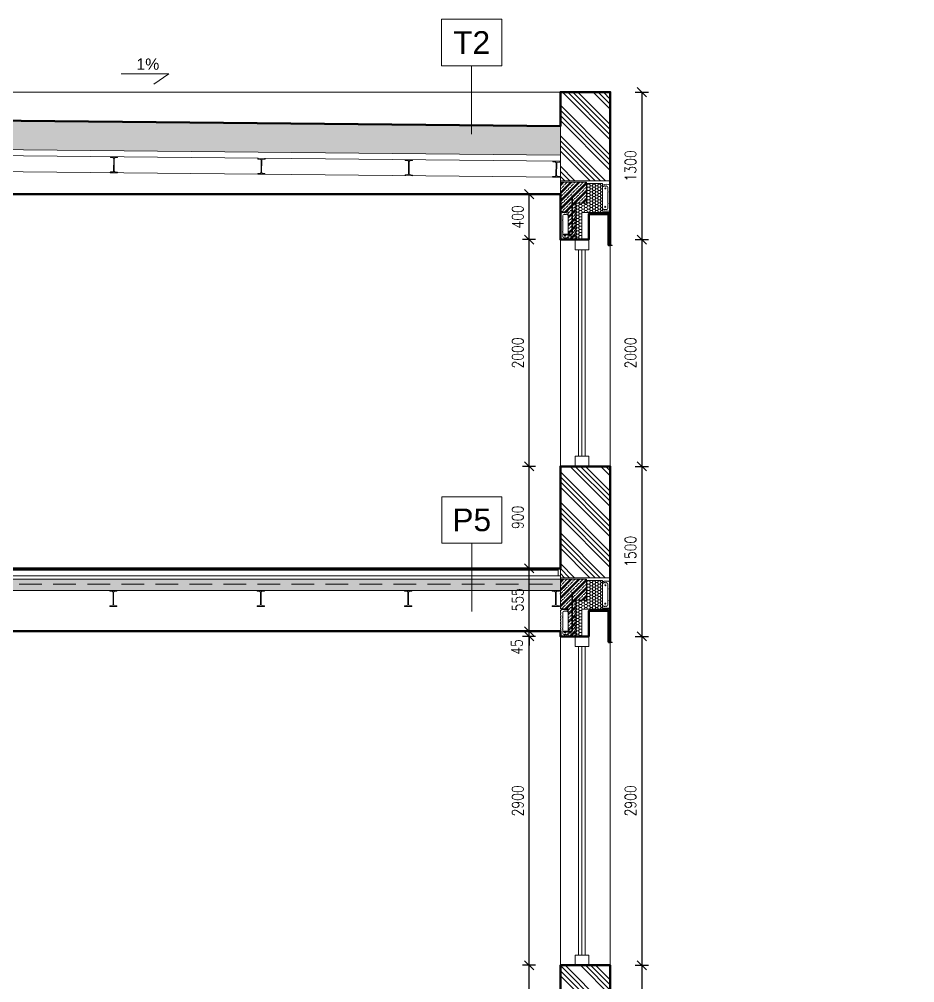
# Model space of a CAD drawing. Header units: millimetres. Extents: x 89194 to 559352, y -753138 to -204019.
# Drawn here: x 172302 to 180196, y -693297 to -684800 of the extents above; entities that cross this region are included whole.
import ezdxf

# ---------------------------------------------------------------- set-up
doc = ezdxf.new("R2010")
doc.units = ezdxf.units.MM
doc.header["$LTSCALE"] = 400
doc.header["$PDMODE"] = 3
doc.linetypes.add('DASHED', pattern=[0.75, 0.5, -0.25])
for name, color, linetype, lineweight in [('RG_koty', 7, 'Continuous', 9), ('RG_koty_výškové', 7, 'Continuous', 9), ('RG_okna', 3, 'Continuous', 9), ('RG_pohled', 200, 'Continuous', 9), ('RG_rozhraní mater', 51, 'Continuous', 9), ('RG_skladby konstrukcí', 5, 'Continuous', 9), ('RG_výrobky zámečník', 6, 'Continuous', 9), ('RG_zdivo nové', 1, 'Continuous', 50), ('RG_čárkovaně', 40, 'DASHED', 9), ('RG_šrafy', 253, 'Continuous', 9)]:
    doc.layers.add(name, color=color, linetype=linetype, lineweight=lineweight)
doc.styles.add('Arial 100', font='Arial.ttf', dxfattribs={"height": 100})
doc.styles.add('Arial 200', font='Arial.ttf', dxfattribs={"height": 200})
doc.styles.add('Koty', font='romans.shx', dxfattribs={"width": 0.8})
doc.dimstyles.new('RG_50_vnitřní', dxfattribs={"dimscale": 50, "dimtxt": 2, "dimasz": 1.6, "dimexe": 1.15, "dimexo": 0, "dimgap": 1, "dimtad": 1, "dimdec": 0, "dimrnd": 5, "dimzin": 0, "dimdsep": 46, "dimtxsty": 'Koty', "dimblk1": 'OBLIQUE', "dimblk2": 'OBLIQUE', "dimsah": 1, "dimcen": 0.09, "dimclrd": 256, "dimclre": 256, "dimclrt": 2, "dimazin": 0, "dimtfac": 1, "dimtdec": 0, "dimtmove": 2, "dimatfit": 3, "dimfxl": 1.15, "dimfxlon": 1, "dimtolj": 1, "dimtzin": 0, "dimarcsym": 0})

# ---------------------------------------------------------------- blocks, each defined once
blk = doc.blocks.new('Překlad Porotherm KP Vario - B - nové 2')
at = {"layer": 'RG_rozhraní mater'}
for p, q in [((71, 386), (65, 386)), ((65, 386), (65, 53)), ((71, 386), (71, 53)), ((-35, 229.9), (-35, 213.8)), ((-35, 213.8), (-31, 211.8)), ((-31, 201.2), (-35, 199.2)), ((-35, 199.2), (-35, 188.8)), ((-35, 188.8), (-31, 186.8)), ((-31, 176.2), (-35, 174.2)), ((-35, 174.2), (-35, 163.8)), ((-31, 211.8), (-31, 201.2)), ((-31, 186.8), (-31, 176.2)), ((-14.7, 173.5), (-14.7, 212)), ((-3, 222), (-4.7, 222)), ((3, 222), (13.5, 222)), ((19.5, 222), (23.5, 222)), ((23.5, 222), (27.5, 218)), ((27.5, 218), (32, 218)), ((32, 218), (35, 221)), ((35, 221), (35, 229.9)), ((35, 223), (35, 17)), ((-35, 163.8), (-31, 161.8)), ((-31, 151.2), (-35, 149.2)), ((-35, 149.2), (-35, 138.8)), ((-35, 138.8), (-31, 136.8)), ((-31, 126.2), (-35, 124.2)), ((-35, 124.2), (-35, 113.8)), ((-35, 113.8), (-31, 111.8)), ((-31, 101.2), (-35, 99.2)), ((-35, 99.2), (-35, 88.8)), ((-35, 88.8), (-31, 86.8)), ((-31, 161.8), (-31, 151.2)), ((-31, 136.8), (-31, 126.2)), ((-31, 111.8), (-31, 101.2)), ((-31, 86.8), (-31, 76.2)), ((-14.7, 119), (-14.7, 167.5)), ((-14.7, 70.5), (-14.7, 119)), ((-31, 76.2), (-35, 74.2)), ((-35, 74.2), (-35, 63.8)), ((-35, 63.8), (-31, 61.8)), ((-31, 51.2), (-35, 49.2)), ((-35, 49.2), (-35, 38.8)), ((-35, 38.8), (-31, 36.8)), ((-31, 26.2), (-35, 24.2)), ((-35, 24.2), (-35, 3)), ((-35, 3), (-32, 0)), ((-32, 0), (32, 0)), ((-31, 61.8), (-31, 51.2)), ((-31, 36.8), (-31, 26.2)), ((-14.7, 26), (-14.7, 64.5)), ((-5, 47), (-5, 41)), ((59, 47), (-5, 47)), ((59, 41), (-5, 41)), ((-3, 16), (-4.7, 16)), ((13.5, 16), (3, 16)), ((23.5, 16), (19.5, 16)), ((27.5, 20), (23.5, 16)), ((32, 20), (27.5, 20)), ((35, 17), (32, 20)), ((32, 0), (35, 3)), ((35, 3), (35, 17))]:
    blk.add_line(p, q, dxfattribs=at)
for centre, radius in [((74, 377), 3), ((7, 35), 6), ((55, 35), 6)]:
    blk.add_circle(centre, radius, dxfattribs=at)
for centre, radius, start, end in [((0, 158), 80, 64.05552, 115.94448), ((-14.7, 170.5), 3, 90, 270), ((-4.7, 212), 10, 90, 180), ((0, 222), 3, 0, 180), ((16.5, 222), 3, 0, 180), ((-14.7, 67.5), 3, 90, 270), ((-4.7, 26), 10, 180, 270), ((0, 16), 3, 180, 0), ((16.5, 16), 3, 180, 0), ((59, 53), 6, 270, 0), ((59, 53), 12, 270, 0)]:
    blk.add_arc(centre, radius, start, end, dxfattribs=at)
blk = doc.blocks.new('Překlad Porotherm KP 7')
at = {"layer": 'RG_rozhraní mater'}
for p, q in [((-35, 229.9), (-35, 213.8)), ((-35, 213.8), (-31, 211.8)), ((-31, 201.2), (-35, 199.2)), ((-35, 199.2), (-35, 188.8)), ((-35, 188.8), (-31, 186.8)), ((-31, 176.2), (-35, 174.2)), ((-35, 174.2), (-35, 163.8)), ((-31, 211.8), (-31, 201.2)), ((-31, 186.8), (-31, 176.2)), ((-14.7, 173.5), (-14.7, 212)), ((-3, 222), (-4.7, 222)), ((3, 222), (13.5, 222)), ((19.5, 222), (23.5, 222)), ((23.5, 222), (27.5, 218)), ((27.5, 218), (32, 218)), ((32, 218), (35, 221)), ((35, 221), (35, 229.9)), ((35, 223), (35, 17)), ((-35, 163.8), (-31, 161.8)), ((-31, 151.2), (-35, 149.2)), ((-35, 149.2), (-35, 138.8)), ((-35, 138.8), (-31, 136.8)), ((-31, 126.2), (-35, 124.2)), ((-35, 124.2), (-35, 113.8)), ((-35, 113.8), (-31, 111.8)), ((-31, 101.2), (-35, 99.2)), ((-35, 99.2), (-35, 88.8)), ((-35, 88.8), (-31, 86.8)), ((-31, 161.8), (-31, 151.2)), ((-31, 136.8), (-31, 126.2)), ((-31, 111.8), (-31, 101.2)), ((-31, 86.8), (-31, 76.2)), ((-14.7, 119), (-14.7, 167.5)), ((-14.7, 70.5), (-14.7, 119)), ((-31, 76.2), (-35, 74.2)), ((-35, 74.2), (-35, 63.8)), ((-35, 63.8), (-31, 61.8)), ((-31, 51.2), (-35, 49.2)), ((-35, 49.2), (-35, 38.8)), ((-35, 38.8), (-31, 36.8)), ((-31, 26.2), (-35, 24.2)), ((-35, 24.2), (-35, 3)), ((-35, 3), (-32, 0)), ((-32, 0), (32, 0)), ((-31, 61.8), (-31, 51.2)), ((-31, 36.8), (-31, 26.2)), ((-14.7, 26), (-14.7, 64.5)), ((-3, 16), (-4.7, 16)), ((13.5, 16), (3, 16)), ((23.5, 16), (19.5, 16)), ((27.5, 20), (23.5, 16)), ((32, 20), (27.5, 20)), ((35, 17), (32, 20)), ((32, 0), (35, 3)), ((35, 3), (35, 17))]:
    blk.add_line(p, q, dxfattribs=at)
for centre, radius in [((8.3, 201), 4), ((9.3, 39), 5)]:
    blk.add_circle(centre, radius, dxfattribs=at)
for centre, radius, start, end in [((0, 158), 80, 64.05552, 115.94448), ((-14.7, 170.5), 3, 90, 270), ((-4.7, 212), 10, 90, 180), ((0, 222), 3, 0, 180), ((16.5, 222), 3, 0, 180), ((-14.7, 67.5), 3, 90, 270), ((-4.7, 26), 10, 180, 270), ((0, 16), 3, 180, 0), ((16.5, 16), 3, 180, 0)]:
    blk.add_arc(centre, radius, start, end, dxfattribs=at)
blk = doc.blocks.new('PTH schránka Vario UNI (290)')
at = {"layer": 'RG_rozhraní mater'}
h = blk.add_hatch(color=256, dxfattribs=at)
h.dxf.hatch_style = 1
h.paths.add_polyline_path([(-232.5, -50.5), (-232.5, -33.5, 1), (-234.5, -33.5), (-234.5, -50.5), (-250.5, -50.5), (-250.5, -38.3), (-251.9, -33.1, 1), (-253.8, -33.6), (-252.5, -38.6), (-252.5, -50.5), (-266, -50.5, 1), (-266, -52.5), (-234.5, -52.5, 0.414214)])
for p, q in [((-250, 240), (-20, 240)), ((-20, 240), (-250, 240)), ((-250, 240), (-250, -50)), ((-235, -50), (-235, 225)), ((-235, 225), (-60, 225)), ((-60, 15), (-60, 225)), ((-20, 240), (0, 240)), ((0, 240), (0, 15)), ((-60, 15), (-60, 0)), ((-60, 0), (0, 0)), ((0, 0), (0, 15)), ((-250, -50), (-235, -50))]:
    blk.add_line(p, q, dxfattribs=at)
blk.add_lwpolyline([(-250.5, -38.3), (-251.9, -33.1, 1), (-253.8, -33.6), (-252.5, -38.6), (-252.5, -50.5), (-266, -50.5, 1), (-266, -52.5), (-234.5, -52.5, 0.414214), (-232.5, -50.5), (-232.5, -33.5, 1), (-234.5, -33.5), (-234.5, -50.5), (-250.5, -50.5)], format="xyb", close=True, dxfattribs=at)
blk = doc.blocks.new('_Oblique')
at = {"color": 0, "linetype": 'ByBlock', "lineweight": -2}
blk.add_line((-0.5, -0.5), (0.5, 0.5), dxfattribs=at)
blk = doc.blocks.new('*D156')
at = {"layer": 'Defpoints', "color": 0, "transparency": 16777216}
for p in [(176797, -693143.2), (177072.4, -693143.2), (177072.4, -694043.2)]:
    blk.add_point(p, dxfattribs=at)
at = {"layer": 'RG_koty', "lineweight": -2, "transparency": 16777216}
for p, q in [((176854.5, -693143.2), (176739.5, -693143.2)), ((176797, -694043.2), (176797, -693143.2)), ((176854.5, -694043.2), (176739.5, -694043.2))]:
    blk.add_line(p, q, dxfattribs=at)
at = {"layer": 'RG_koty', "lineweight": -2, "transparency": 16777216, "xscale": 80, "yscale": 80, "zscale": 80}
for p, rotation in [((176797, -693143.2), 90), ((176797, -694043.2), 270)]:
    blk.add_blockref('_Oblique', p, dxfattribs=dict(at, rotation=rotation))
at = {"layer": 'RG_koty', "color": 2, "transparency": 16777216, "insert": (176697, -693593.2), "char_height": 100, "attachment_point": 5, "rotation": 90, "style": 'Koty'}
blk.add_mtext('\\A1;900', dxfattribs=at)
blk = doc.blocks.new('*D157')
at = {"layer": 'Defpoints', "color": 0, "transparency": 16777216}
for p in [(176797, -690243.2), (177072.4, -690243.2), (177072.4, -693143.2)]:
    blk.add_point(p, dxfattribs=at)
at = {"layer": 'RG_koty', "lineweight": -2, "transparency": 16777216}
for p, q in [((176854.5, -690243.2), (176739.5, -690243.2)), ((176797, -693143.2), (176797, -690243.2)), ((176854.5, -693143.2), (176739.5, -693143.2))]:
    blk.add_line(p, q, dxfattribs=at)
at = {"layer": 'RG_koty', "lineweight": -2, "transparency": 16777216, "xscale": 80, "yscale": 80, "zscale": 80}
for p, rotation in [((176797, -690243.2), 90), ((176797, -693143.2), 270)]:
    blk.add_blockref('_Oblique', p, dxfattribs=dict(at, rotation=rotation))
at = {"layer": 'RG_koty', "color": 2, "transparency": 16777216, "insert": (176697, -691693.2), "char_height": 100, "attachment_point": 5, "rotation": 90, "style": 'Koty'}
blk.add_mtext('\\A1;2900', dxfattribs=at)
blk = doc.blocks.new('*D158')
at = {"layer": 'Defpoints', "color": 0, "transparency": 16777216}
for p in [(176797, -690198.2), (177072.4, -690198.2), (177072.4, -690243.2)]:
    blk.add_point(p, dxfattribs=at)
at = {"layer": 'RG_koty', "lineweight": -2, "transparency": 16777216}
for p, q in [((176797, -690198.2), (176797, -690118.2)), ((176854.5, -690198.2), (176739.5, -690198.2)), ((176797, -690243.2), (176797, -690198.2)), ((176854.5, -690243.2), (176739.5, -690243.2)), ((176797, -690243.2), (176797, -690323.2))]:
    blk.add_line(p, q, dxfattribs=at)
at = {"layer": 'RG_koty', "lineweight": -2, "transparency": 16777216, "xscale": 80, "yscale": 80, "zscale": 80}
for p, rotation in [((176797, -690198.2), 270), ((176797, -690243.2), 90)]:
    blk.add_blockref('_Oblique', p, dxfattribs=dict(at, rotation=rotation))
at = {"layer": 'RG_koty', "color": 2, "transparency": 16777216, "insert": (176689.2, -690336.6), "char_height": 100, "attachment_point": 5, "rotation": 90, "style": 'Koty'}
blk.add_mtext('\\A1;45', dxfattribs=at)
blk = doc.blocks.new('*D159')
at = {"layer": 'Defpoints', "color": 0, "transparency": 16777216}
for p in [(176797, -689643.2), (177072.4, -689643.2), (177072.4, -690198.2)]:
    blk.add_point(p, dxfattribs=at)
at = {"layer": 'RG_koty', "lineweight": -2, "transparency": 16777216}
for p, q in [((176854.5, -689643.2), (176739.5, -689643.2)), ((176797, -690198.2), (176797, -689643.2)), ((176854.5, -690198.2), (176739.5, -690198.2))]:
    blk.add_line(p, q, dxfattribs=at)
at = {"layer": 'RG_koty', "lineweight": -2, "transparency": 16777216, "xscale": 80, "yscale": 80, "zscale": 80}
for p, rotation in [((176797, -689643.2), 90), ((176797, -690198.2), 270)]:
    blk.add_blockref('_Oblique', p, dxfattribs=dict(at, rotation=rotation))
at = {"layer": 'RG_koty', "color": 2, "transparency": 16777216, "insert": (176697, -689920.7), "char_height": 100, "attachment_point": 5, "rotation": 90, "style": 'Koty'}
blk.add_mtext('\\A1;555', dxfattribs=at)
blk = doc.blocks.new('*D160')
at = {"layer": 'Defpoints', "color": 0, "transparency": 16777216}
for p in [(176797, -688743.2), (177072.4, -688743.2), (177072.4, -689643.2)]:
    blk.add_point(p, dxfattribs=at)
at = {"layer": 'RG_koty', "lineweight": -2, "transparency": 16777216}
for p, q in [((176854.5, -688743.2), (176739.5, -688743.2)), ((176797, -689643.2), (176797, -688743.2)), ((176854.5, -689643.2), (176739.5, -689643.2))]:
    blk.add_line(p, q, dxfattribs=at)
at = {"layer": 'RG_koty', "lineweight": -2, "transparency": 16777216, "xscale": 80, "yscale": 80, "zscale": 80}
for p, rotation in [((176797, -688743.2), 90), ((176797, -689643.2), 270)]:
    blk.add_blockref('_Oblique', p, dxfattribs=dict(at, rotation=rotation))
at = {"layer": 'RG_koty', "color": 2, "transparency": 16777216, "insert": (176697, -689193.2), "char_height": 100, "attachment_point": 5, "rotation": 90, "style": 'Koty'}
blk.add_mtext('\\A1;900', dxfattribs=at)
blk = doc.blocks.new('*D161')
at = {"layer": 'Defpoints', "color": 0, "transparency": 16777216}
for p in [(176797, -686743.2), (177072.4, -686743.2), (177072.4, -688743.2)]:
    blk.add_point(p, dxfattribs=at)
at = {"layer": 'RG_koty', "lineweight": -2, "transparency": 16777216}
for p, q in [((176854.5, -686743.2), (176739.5, -686743.2)), ((176797, -688743.2), (176797, -686743.2)), ((176854.5, -688743.2), (176739.5, -688743.2))]:
    blk.add_line(p, q, dxfattribs=at)
at = {"layer": 'RG_koty', "lineweight": -2, "transparency": 16777216, "xscale": 80, "yscale": 80, "zscale": 80}
for p, rotation in [((176797, -686743.2), 90), ((176797, -688743.2), 270)]:
    blk.add_blockref('_Oblique', p, dxfattribs=dict(at, rotation=rotation))
at = {"layer": 'RG_koty', "color": 2, "transparency": 16777216, "insert": (176697, -687743.2), "char_height": 100, "attachment_point": 5, "rotation": 90, "style": 'Koty'}
blk.add_mtext('\\A1;2000', dxfattribs=at)
blk = doc.blocks.new('*D162')
at = {"layer": 'Defpoints', "color": 0, "transparency": 16777216}
for p in [(176797, -686343.2), (177072.4, -686343.2), (177072.4, -686743.2)]:
    blk.add_point(p, dxfattribs=at)
at = {"layer": 'RG_koty', "lineweight": -2, "transparency": 16777216}
for p, q in [((176854.5, -686343.2), (176739.5, -686343.2)), ((176797, -686743.2), (176797, -686343.2)), ((176854.5, -686743.2), (176739.5, -686743.2))]:
    blk.add_line(p, q, dxfattribs=at)
at = {"layer": 'RG_koty', "lineweight": -2, "transparency": 16777216, "xscale": 80, "yscale": 80, "zscale": 80}
for p, rotation in [((176797, -686343.2), 90), ((176797, -686743.2), 270)]:
    blk.add_blockref('_Oblique', p, dxfattribs=dict(at, rotation=rotation))
at = {"layer": 'RG_koty', "color": 2, "transparency": 16777216, "insert": (176697, -686543.2), "char_height": 100, "attachment_point": 5, "rotation": 90, "style": 'Koty'}
blk.add_mtext('\\A1;400', dxfattribs=at)
blk = doc.blocks.new('*D163')
at = {"layer": 'Defpoints', "color": 0, "transparency": 16777216}
for p in [(177512.4, -685443.2), (177322.4, -686743.2), (177790.7, -686743.2)]:
    blk.add_point(p, dxfattribs=at)
at = {"layer": 'RG_koty', "lineweight": -2, "transparency": 16777216}
for p, q in [((177733.2, -685443.2), (177848.2, -685443.2)), ((177790.7, -685443.2), (177790.7, -686743.2)), ((177733.2, -686743.2), (177848.2, -686743.2))]:
    blk.add_line(p, q, dxfattribs=at)
at = {"layer": 'RG_koty', "lineweight": -2, "transparency": 16777216, "xscale": 80, "yscale": 80, "zscale": 80}
for p, rotation in [((177790.7, -685443.2), 90), ((177790.7, -686743.2), 270)]:
    blk.add_blockref('_Oblique', p, dxfattribs=dict(at, rotation=rotation))
at = {"layer": 'RG_koty', "color": 2, "transparency": 16777216, "insert": (177690.7, -686093.2), "char_height": 100, "attachment_point": 5, "rotation": 90, "style": 'Koty'}
blk.add_mtext('\\A1;1300', dxfattribs=at)
blk = doc.blocks.new('*D164')
at = {"layer": 'Defpoints', "color": 0, "transparency": 16777216}
for p in [(177322.4, -686743.2), (177512.4, -688743.2), (177790.7, -688743.2)]:
    blk.add_point(p, dxfattribs=at)
at = {"layer": 'RG_koty', "lineweight": -2, "transparency": 16777216}
for p, q in [((177733.2, -686743.2), (177848.2, -686743.2)), ((177790.7, -686743.2), (177790.7, -688743.2)), ((177733.2, -688743.2), (177848.2, -688743.2))]:
    blk.add_line(p, q, dxfattribs=at)
at = {"layer": 'RG_koty', "lineweight": -2, "transparency": 16777216, "xscale": 80, "yscale": 80, "zscale": 80}
for p, rotation in [((177790.7, -686743.2), 90), ((177790.7, -688743.2), 270)]:
    blk.add_blockref('_Oblique', p, dxfattribs=dict(at, rotation=rotation))
at = {"layer": 'RG_koty', "color": 2, "transparency": 16777216, "insert": (177690.7, -687743.2), "char_height": 100, "attachment_point": 5, "rotation": 90, "style": 'Koty'}
blk.add_mtext('\\A1;2000', dxfattribs=at)
blk = doc.blocks.new('*D165')
at = {"layer": 'Defpoints', "color": 0, "transparency": 16777216}
for p in [(177512.4, -688743.2), (177322.4, -690243.2), (177790.7, -690243.2)]:
    blk.add_point(p, dxfattribs=at)
at = {"layer": 'RG_koty', "lineweight": -2, "transparency": 16777216}
for p, q in [((177733.2, -688743.2), (177848.2, -688743.2)), ((177790.7, -688743.2), (177790.7, -690243.2)), ((177733.2, -690243.2), (177848.2, -690243.2))]:
    blk.add_line(p, q, dxfattribs=at)
at = {"layer": 'RG_koty', "lineweight": -2, "transparency": 16777216, "xscale": 80, "yscale": 80, "zscale": 80}
for p, rotation in [((177790.7, -688743.2), 90), ((177790.7, -690243.2), 270)]:
    blk.add_blockref('_Oblique', p, dxfattribs=dict(at, rotation=rotation))
at = {"layer": 'RG_koty', "color": 2, "transparency": 16777216, "insert": (177690.7, -689493.2), "char_height": 100, "attachment_point": 5, "rotation": 90, "style": 'Koty'}
blk.add_mtext('\\A1;1500', dxfattribs=at)
blk = doc.blocks.new('*D166')
at = {"layer": 'Defpoints', "color": 0, "transparency": 16777216}
for p in [(177322.4, -690243.2), (177512.4, -693143.2), (177790.7, -693143.2)]:
    blk.add_point(p, dxfattribs=at)
at = {"layer": 'RG_koty', "lineweight": -2, "transparency": 16777216}
for p, q in [((177733.2, -690243.2), (177848.2, -690243.2)), ((177790.7, -690243.2), (177790.7, -693143.2)), ((177733.2, -693143.2), (177848.2, -693143.2))]:
    blk.add_line(p, q, dxfattribs=at)
at = {"layer": 'RG_koty', "lineweight": -2, "transparency": 16777216, "xscale": 80, "yscale": 80, "zscale": 80}
for p, rotation in [((177790.7, -690243.2), 90), ((177790.7, -693143.2), 270)]:
    blk.add_blockref('_Oblique', p, dxfattribs=dict(at, rotation=rotation))
at = {"layer": 'RG_koty', "color": 2, "transparency": 16777216, "insert": (177690.7, -691693.2), "char_height": 100, "attachment_point": 5, "rotation": 90, "style": 'Koty'}
blk.add_mtext('\\A1;2900', dxfattribs=at)
blk = doc.blocks.new('*D167')
at = {"layer": 'Defpoints', "color": 0, "transparency": 16777216}
for p in [(177512.4, -693143.2), (177322.4, -694643.2), (177790.7, -694643.2)]:
    blk.add_point(p, dxfattribs=at)
at = {"layer": 'RG_koty', "lineweight": -2, "transparency": 16777216}
for p, q in [((177733.2, -693143.2), (177848.2, -693143.2)), ((177790.7, -693143.2), (177790.7, -694643.2)), ((177733.2, -694643.2), (177848.2, -694643.2))]:
    blk.add_line(p, q, dxfattribs=at)
at = {"layer": 'RG_koty', "lineweight": -2, "transparency": 16777216, "xscale": 80, "yscale": 80, "zscale": 80}
for p, rotation in [((177790.7, -693143.2), 90), ((177790.7, -694643.2), 270)]:
    blk.add_blockref('_Oblique', p, dxfattribs=dict(at, rotation=rotation))
at = {"layer": 'RG_koty', "color": 2, "transparency": 16777216, "insert": (177690.7, -693893.2), "char_height": 100, "attachment_point": 5, "rotation": 90, "style": 'Koty'}
blk.add_mtext('\\A1;1500', dxfattribs=at)

msp = doc.modelspace()

# ---------------------------------------------------------------- hatches: boundary and pattern name
at = {"layer": 'RG_šrafy'}
h = msp.add_hatch(dxfattribs=at)
h.set_pattern_fill('ANSI34', color=256, scale=10, angle=90)
h.set_pattern_definition([(135, (169709.04, -697996.52), (-134.7038, -134.7038), []), (135, (169709.04, -697951.62), (-134.7038, -134.7038), []), (135, (169709.04, -697906.72), (-134.7038, -134.7038), []), (135, (169709.04, -697861.82), (-134.7038, -134.7038), [])])
h.paths.add_polyline_path([(169942.4, -697838.2), (169412.4, -697838.2), (169412.4, -698243.2), (169942.4, -698243.2)])
h.paths.add_polyline_path([(193012.4, -699473.2), (192572.4, -699473.2), (192572.4, -700373.2), (193012.4, -700373.2)])
h.paths.add_polyline_path([(193012.4, -696493.2), (192572.4, -696493.2), (192572.4, -697393.2), (192572.4, -697437.2), (193012.4, -697437.2)])
h.paths.add_polyline_path([(193012.4, -693143.2), (192572.4, -693143.2), (192572.4, -694043.2), (192572.4, -694125.2), (193012.4, -694125.2)])
h.paths.add_polyline_path([(192572.4, -689643.2), (192572.4, -689725.2), (193012.4, -689725.2), (193012.4, -688743.2), (192572.4, -688743.2)])
h.paths.add_polyline_path([(192572.4, -686225.2), (193012.4, -686225.2), (193012.4, -685443.2), (192572.4, -685443.2), (192572.4, -685743.2)])
h.paths.add_polyline_path([(177072.4, -697393.2), (177072.4, -697838.2), (177512.4, -697838.2), (177512.4, -696493.2), (177072.4, -696493.2)])
h.paths.add_polyline_path([(177072.4, -694043.2), (177072.4, -694125.2), (177512.4, -694125.2), (177512.4, -693143.2), (177072.4, -693143.2)])
h.paths.add_polyline_path([(177512.4, -688743.2), (177072.4, -688743.2), (177072.4, -689643.2), (177072.4, -689725.2), (177512.4, -689725.2)])
h.paths.add_polyline_path([(177072.4, -685743.2), (177072.4, -686225.2), (177512.4, -686225.2), (177512.4, -685443.2), (177072.4, -685443.2)])
at = {"layer": 'RG_šrafy', "ltscale": 0.1}
h = msp.add_hatch(dxfattribs=at)
h.set_pattern_fill('HONEY', color=256, scale=20)
h.set_pattern_definition([(0, (-38756.65, -88521.147), (95.25, 54.9926), [63.5, -127]), (120, (-38756.65, -88521.147), (-95.2499886, 54.9926197), [63.5, -127]), (60, (-38756.65, -88521.147), (1.14e-05, 109.9852197), [-127, 63.5])])
h.paths.add_polyline_path([(189102.6, -685713.5), (186652.4, -685689), (186652.4, -685939), (189037.8, -685962.9)])
h.paths.add_polyline_path([(192572.4, -685753.2), (189197.8, -685719.5), (189134.3, -685963.8), (192572.4, -685998.2)])
h.paths.add_polyline_path([(177072.4, -685748.2), (166717.4, -685645.1), (166717.4, -685895.1), (177072.4, -685998.2)])
at = {"layer": 'RG_šrafy'}
h = msp.add_hatch(dxfattribs=at)
h.set_pattern_fill('ZELEZOBETON', color=256, scale=10)
h.set_pattern_definition([(45, (-15500, 3500), (-35.355339, 35.355339), []), (45, (-15485.86, 3500), (-35.355339, 35.355339), []), (45, (-15457.574, 3500), (-21.2132034, 49.4974747), [20, -10, 0, -10])])
h.paths.add_polyline_path([(177302.4, -686238.2), (177072.4, -686238.2), (177072.4, -686349.2), (177072.4, -686439.2), (177072.4, -686499.2), (177142.4, -686499.2), (177142.4, -686696.2), (177166.4, -686696.2, 0.414214), (177172.4, -686690.2), (177172.4, -686357.2), (177178.4, -686357.2), (177178.4, -686366.2, -1), (177184.4, -686366.2, -1), (177178.4, -686366.2), (177178.4, -686690.2, -0.414214), (177166.4, -686702.2), (177162.4, -686702.2, -0.414214), (177168.4, -686708.2, -1), (177156.4, -686708.2, -0.414214), (177162.4, -686702.2), (177142.4, -686702.2), (177142.4, -686740.2), (177139.4, -686743.2), (177202.4, -686743.2), (177202.4, -686423.2), (177302.4, -686423.2)])
h = msp.add_hatch(dxfattribs=at)
h.set_pattern_fill('HONEY', color=256, scale=5, style=0)
h.set_pattern_definition([(0, (177336.76, -686488.147), (23.8125, 13.74815), [15.875, -31.75]), (120, (177336.76, -686488.147), (-23.8125, 13.74815), [15.875, -31.75]), (60, (177336.76, -686488.147), (3e-06, 27.4963), [-31.75, 15.875])])
h.paths.add_polyline_path([(177202.4, -686423.2), (177302.4, -686423.2), (177302.4, -686503.2), (177202.4, -686503.2)])
h.paths.add_polyline_path([(177202.4, -686503.2), (177262.4, -686503.2), (177262.4, -686728.2), (177262.4, -686743.2), (177202.4, -686743.2)])
h.paths.add_polyline_path([(177442.4, -686503.2), (177302.4, -686503.2), (177302.4, -686249.2), (177442.4, -686249.2)])
h = msp.add_hatch(dxfattribs=at)
h.set_pattern_fill('ZELEZOBETON', color=256, scale=10)
h.set_pattern_definition([(45, (-15500, 0), (-35.355339, 35.355339), []), (45, (-15485.86, 0), (-35.355339, 35.355339), []), (45, (-15457.574, 0), (-21.2132034, 49.4974747), [20, -10, 0, -10])])
h.paths.add_polyline_path([(177072.4, -689738.2), (169602.4, -689738.2), (169602.4, -689783.2), (177072.4, -689783.2)])
h = msp.add_hatch(dxfattribs=at)
h.set_pattern_fill('ZELEZOBETON', color=256, scale=10)
h.set_pattern_definition([(45, (-15500, 0), (-35.355339, 35.355339), []), (45, (-15485.86, 0), (-35.355339, 35.355339), []), (45, (-15457.574, 0), (-21.2132034, 49.4974747), [20, -10, 0, -10])])
h.paths.add_polyline_path([(177302.4, -689738.2), (177072.4, -689738.2), (177072.4, -689849.2), (177072.4, -689939.2), (177072.4, -689999.2), (177142.4, -689999.2), (177142.4, -690196.2), (177166.4, -690196.2, 0.414214), (177172.4, -690190.2), (177172.4, -689857.2), (177178.4, -689857.2), (177178.4, -689866.2, -1), (177184.4, -689866.2, -1), (177178.4, -689866.2), (177178.4, -690190.2, -0.414214), (177166.4, -690202.2), (177162.4, -690202.2, -0.414214), (177168.4, -690208.2, -1), (177156.4, -690208.2, -0.414214), (177162.4, -690202.2), (177142.4, -690202.2), (177142.4, -690240.2), (177139.4, -690243.2), (177202.4, -690243.2), (177202.4, -689923.2), (177302.4, -689923.2)])
h = msp.add_hatch(dxfattribs=at)
h.set_pattern_fill('HONEY', color=256, scale=5, style=0)
h.set_pattern_definition([(0, (177336.76, -689988.147), (23.8125, 13.74815), [15.875, -31.75]), (120, (177336.76, -689988.147), (-23.8125, 13.74815), [15.875, -31.75]), (60, (177336.76, -689988.147), (3e-06, 27.4963), [-31.75, 15.875])])
h.paths.add_polyline_path([(177202.4, -689923.2), (177302.4, -689923.2), (177302.4, -690003.2), (177202.4, -690003.2)])
h.paths.add_polyline_path([(177202.4, -690003.2), (177262.4, -690003.2), (177262.4, -690228.2), (177262.4, -690243.2), (177202.4, -690243.2)])
h.paths.add_polyline_path([(177442.4, -690003.2), (177302.4, -690003.2), (177302.4, -689749.2), (177442.4, -689749.2)])
h = msp.add_hatch(dxfattribs=at)
h.set_pattern_fill('ZELEZOBETON', color=256, scale=20)
h.set_pattern_definition([(45, (-15500, 0), (-70.710678, 70.710678), []), (45, (-15471.72, 0), (-70.710678, 70.710678), []), (45, (-15415.15, 0), (-42.426407, 98.99495), [40, -20, 0, -20])])
h.paths.add_polyline_path([(177072.4, -689783.2), (169602.4, -689783.2), (169602.4, -689838.2), (177072.4, -689838.2)])

# ---------------------------------------------------------------- linework, layer by layer
at = {"layer": 'RG_koty_výškové'}
msp.add_lwpolyline([(173200.6, -685281.9), (173620.1, -685281.9), (173488.7, -685372.4)], dxfattribs=at)
at = {"layer": 'RG_okna'}
for points in [[(177322.4, -686743.2), (177202.4, -686743.2), (177202.4, -686833.2), (177322.4, -686833.2)], [(177322.4, -688653.2), (177202.4, -688653.2), (177202.4, -688743.2), (177322.4, -688743.2)], [(177322.4, -690243.2), (177202.4, -690243.2), (177202.4, -690333.2), (177322.4, -690333.2)], [(177322.4, -693053.2), (177202.4, -693053.2), (177202.4, -693143.2), (177322.4, -693143.2)]]:
    msp.add_lwpolyline(points, close=True, dxfattribs=at)
for points in [[(177232.4, -686833.2), (177232.4, -688653.2)], [(177262.4, -686833.2), (177262.4, -688653.2)], [(177292.4, -686833.2), (177292.4, -688653.2)], [(177232.4, -690333.2), (177232.4, -693053.2)], [(177262.4, -690333.2), (177262.4, -693053.2)], [(177292.4, -690333.2), (177292.4, -693053.2)]]:
    msp.add_lwpolyline(points, dxfattribs=at)
at = {"layer": 'RG_pohled'}
for points in [[(166672.4, -685443.2), (177072.4, -685443.2)], [(177072.4, -686743.2), (177072.4, -688743.2)], [(177512.4, -688743.2), (177512.4, -686743.2)], [(177072.4, -690243.2), (177072.4, -693143.2)], [(177512.4, -693143.2), (177512.4, -690243.2)]]:
    msp.add_lwpolyline(points, dxfattribs=at)
at = {"layer": 'RG_rozhraní mater'}
for points in [[(177072.4, -685748.2), (166672.4, -685644.7)], [(177072.4, -685743.2), (177072.4, -686343.2)], [(177069.9, -685998.2), (166717.4, -685895.1)], [(177069.3, -686053.2), (166717.4, -685950.1)], [(177067.9, -686193.2), (166717.4, -686090.1)], [(177072.4, -686225.2), (177512.4, -686225.2)], [(177302.4, -686238.2), (177072.4, -686238.2), (177072.4, -686349.2), (177072.4, -686439.2), (177072.4, -686439.2), (177072.4, -686499.2), (177142.4, -686499.2), (177142.4, -686740.2), (177139.4, -686743.2), (177202.4, -686743.2), (177202.4, -686423.2), (177302.4, -686423.2), (177302.4, -686238.2)], [(169602.4, -689643.2), (177072.4, -689643.2)], [(169622.4, -689658.2), (177052.4, -689658.2)], [(177072.4, -689643.2), (177072.4, -689725.2)], [(169602.4, -689708.2), (177072.4, -689708.2)], [(169602.4, -689738.2), (177072.4, -689738.2)], [(177072.4, -689725.2), (177512.4, -689725.2)], [(177302.4, -689738.2), (177072.4, -689738.2), (177072.4, -689849.2), (177072.4, -689939.2), (177072.4, -689939.2), (177072.4, -689999.2), (177142.4, -689999.2), (177142.4, -690240.2), (177139.4, -690243.2), (177202.4, -690243.2), (177202.4, -689923.2), (177302.4, -689923.2), (177302.4, -689738.2)], [(169602.4, -689838.2), (177072.4, -689838.2)]]:
    msp.add_lwpolyline(points, dxfattribs=at)
for points in [[(177072.4, -686225.2), (177512.4, -686225.2), (177512.4, -686263.3, 0.230358), (177442.4, -686263.3), (177442.4, -686249.2), (177302.4, -686249.2), (177302.4, -686238.2), (177072.4, -686238.2)], [(177072.4, -689725.2), (177512.4, -689725.2), (177512.4, -689763.3, 0.230358), (177442.4, -689763.3), (177442.4, -689749.2), (177302.4, -689749.2), (177302.4, -689738.2), (177072.4, -689738.2)]]:
    msp.add_lwpolyline(points, format="xyb", close=True, dxfattribs=at)
msp.add_lwpolyline([(177072.4, -689708.2), (177052.4, -689708.2), (177052.4, -689643.2), (177072.4, -689643.2)], close=True, dxfattribs=at)
at = {"layer": 'RG_skladby konstrukcí'}
for points in [[(176025.1, -685210.4), (176555.1, -685210.4), (176555.1, -684800.4), (176025.1, -684800.4)], [(176026.1, -689421.5), (176556.1, -689421.5), (176556.1, -689011.5), (176026.1, -689011.5)]]:
    msp.add_lwpolyline(points, close=True, dxfattribs=at)
for points in [[(176290.1, -685210.4), (176290.1, -685812.3)], [(176291.1, -689421.5), (176291.1, -690023.3)]]:
    msp.add_lwpolyline(points, dxfattribs=at)
at = {"layer": 'RG_výrobky zámečník'}
for points in [[(173144.9, -686023.2), (173166.7, -686020.4, 0.374036), (173169.5, -686017.3), (173169.5, -686014.2), (173105.8, -686013.6), (173105.7, -686016.6, 0.374036), (173108.4, -686019.8), (173130.2, -686023.1, -0.374036), (173134.8, -686028.5), (173133.7, -686139.2, -0.374036), (173129, -686144.5), (173107.2, -686147.3, 0.374036), (173104.4, -686150.5), (173104.4, -686153.5), (173168.1, -686154.2), (173168.2, -686151.1, 0.374036), (173165.4, -686147.9), (173143.6, -686144.6, -0.374036), (173139.1, -686139.3), (173140.2, -686028.5, -0.374036)], [(174444.8, -686036.2), (174466.7, -686033.4, 0.374036), (174469.4, -686030.3), (174469.5, -686027.2), (174405.7, -686026.6), (174405.7, -686029.6, 0.374036), (174408.4, -686032.8), (174430.2, -686036.1, -0.374036), (174434.7, -686041.5), (174433.6, -686152.2, -0.374036), (174429, -686157.5), (174407.1, -686160.3, 0.374036), (174404.3, -686163.5), (174404.3, -686166.5), (174468.1, -686167.2), (174468.1, -686164.1, 0.374036), (174465.4, -686160.9), (174443.6, -686157.6, -0.374036), (174439, -686152.3), (174440.1, -686041.5, -0.374036)], [(175744.7, -686049.2), (175766.6, -686046.4, 0.374036), (175769.4, -686043.3), (175769.4, -686040.2), (175705.6, -686039.6), (175705.6, -686042.6, 0.374036), (175708.3, -686045.8), (175730.1, -686049.1, -0.374036), (175734.7, -686054.5), (175733.6, -686165.2, -0.374036), (175728.9, -686170.5), (175707, -686173.3, 0.374036), (175704.3, -686176.5), (175704.2, -686179.5), (175768, -686180.2), (175768, -686177.1, 0.374036), (175765.3, -686173.9), (175743.5, -686170.6, -0.374036), (175738.9, -686165.3), (175740, -686054.5, -0.374036)], [(177044.7, -686062.2), (177066.5, -686059.4, 0.374036), (177069.3, -686056.3), (177069.3, -686053.2), (177005.6, -686052.6), (177005.5, -686055.6, 0.374036), (177008.2, -686058.8), (177030, -686062.1, -0.374036), (177034.6, -686067.5), (177033.5, -686178.2, -0.374036), (177028.8, -686183.5), (177007, -686186.3, 0.374036), (177004.2, -686189.5), (177004.2, -686192.5), (177067.9, -686193.2), (177068, -686190.1, 0.374036), (177065.2, -686186.9), (177043.4, -686183.6, -0.374036), (177038.9, -686178.3), (177040, -686067.5, -0.374036)], [(173138.7, -689847.5), (173160.6, -689844.4, 0.374036), (173163.3, -689841.3), (173163.3, -689838.2), (173099.5, -689838.2), (173099.5, -689841.3, 0.374036), (173102.3, -689844.4), (173124.1, -689847.5, -0.374036), (173128.7, -689852.8), (173128.7, -689963.6, -0.374036), (173124.1, -689968.9), (173102.3, -689972, 0.374036), (173099.5, -689975.1), (173099.5, -689978.2), (173163.3, -689978.2), (173163.3, -689975.1, 0.374036), (173160.6, -689972), (173138.7, -689968.9, -0.374036), (173134.1, -689963.6), (173134.1, -689852.8, -0.374036)], [(174438.7, -689847.5), (174460.6, -689844.4, 0.374036), (174463.3, -689841.3), (174463.3, -689838.2), (174399.5, -689838.2), (174399.5, -689841.3, 0.374036), (174402.3, -689844.4), (174424.1, -689847.5, -0.374036), (174428.7, -689852.8), (174428.7, -689963.6, -0.374036), (174424.1, -689968.9), (174402.3, -689972, 0.374036), (174399.5, -689975.1), (174399.5, -689978.2), (174463.3, -689978.2), (174463.3, -689975.1, 0.374036), (174460.6, -689972), (174438.7, -689968.9, -0.374036), (174434.1, -689963.6), (174434.1, -689852.8, -0.374036)], [(175738.7, -689847.5), (175760.6, -689844.4, 0.374036), (175763.3, -689841.3), (175763.3, -689838.2), (175699.5, -689838.2), (175699.5, -689841.3, 0.374036), (175702.3, -689844.4), (175724.1, -689847.5, -0.374036), (175728.7, -689852.8), (175728.7, -689963.6, -0.374036), (175724.1, -689968.9), (175702.3, -689972, 0.374036), (175699.5, -689975.1), (175699.5, -689978.2), (175763.3, -689978.2), (175763.3, -689975.1, 0.374036), (175760.6, -689972), (175738.7, -689968.9, -0.374036), (175734.1, -689963.6), (175734.1, -689852.8, -0.374036)], [(177038.7, -689847.5), (177060.6, -689844.4, 0.374036), (177063.3, -689841.3), (177063.3, -689838.2), (176999.5, -689838.2), (176999.5, -689841.3, 0.374036), (177002.3, -689844.4), (177024.1, -689847.5, -0.374036), (177028.7, -689852.8), (177028.7, -689963.6, -0.374036), (177024.1, -689968.9), (177002.3, -689972, 0.374036), (176999.5, -689975.1), (176999.5, -689978.2), (177063.3, -689978.2), (177063.3, -689975.1, 0.374036), (177060.6, -689972), (177038.7, -689968.9, -0.374036), (177034.1, -689963.6), (177034.1, -689852.8, -0.374036)]]:
    msp.add_lwpolyline(points, format="xyb", close=True, dxfattribs=at)
at = {"layer": 'RG_zdivo nové'}
for points in [[(166832.4, -686343.2), (177072.4, -686343.2), (177072.4, -686343.2), (177072.4, -686743.2), (177322.4, -686743.2), (177322.4, -686518.2), (177497.4, -686518.2), (177497.4, -686793.2), (177512.4, -686793.2), (177512.4, -685443.2), (177072.4, -685443.2), (177072.4, -685743.2), (166672.4, -685639.7), (166672.4, -685443.2)], [(169602.4, -690198.2), (177072.4, -690198.2), (177072.4, -690243.2), (177322.4, -690243.2), (177322.4, -690018.2), (177497.4, -690018.2), (177497.4, -690293.2), (177512.4, -690293.2), (177512.4, -688743.2), (177072.4, -688743.2), (177072.4, -689643.2), (169602.4, -689643.2)], [(169602.4, -694598.2), (177072.4, -694598.2), (177072.4, -694643.2), (177512.4, -694643.2), (177512.4, -693143.2), (177072.4, -693143.2), (177072.4, -694043.2), (169602.4, -694043.2)]]:
    msp.add_lwpolyline(points, dxfattribs=at)
at = {"layer": 'RG_čárkovaně'}
msp.add_lwpolyline([(169602.4, -689783.2), (177072.4, -689783.2)], dxfattribs=at)

# ---------------------------------------------------------------- block references
at = {"layer": 'RG_rozhraní mater', "xscale": -1}
for name, p in [('Překlad Porotherm KP 7', (177477.4, -686493.2)), ('PTH schránka Vario UNI (290)', (177262.4, -686743.2)), ('Překlad Porotherm KP 7', (177477.4, -689993.2)), ('PTH schránka Vario UNI (290)', (177262.4, -690243.2))]:
    msp.add_blockref(name, p, dxfattribs=at)
at = {"layer": 'RG_rozhraní mater'}
for p in [(177107.4, -686743.2), (177107.4, -690243.2)]:
    msp.add_blockref('Překlad Porotherm KP Vario - B - nové 2', p, dxfattribs=at)

# ---------------------------------------------------------------- texts
at = {"layer": 'RG_koty_výškové', "insert": (173435.7, -685196.4), "char_height": 100, "width": 1137.499, "attachment_point": 5, "style": 'Arial 100'}
msp.add_mtext('1%', dxfattribs=at)
at = {"layer": 'RG_skladby konstrukcí', "char_height": 200, "width": 530, "attachment_point": 5, "style": 'Arial 200'}
for s, insert in [('T2', (176290.1, -685005.4)), ('P5', (176291.1, -689216.5))]:
    msp.add_mtext(s, dxfattribs=dict(at, insert=insert))

# ---------------------------------------------------------------- dimensions: what is measured, and where the dimension line sits
at = {"layer": 'RG_koty'}
for base, p1, p2, picture, middle in [((177790.7, -686743.2), (177512.4, -685443.2), (177322.4, -686743.2), '*D163', (177690.7, -686093.2)), ((176797, -686343.2), (177072.4, -686743.2), (177072.4, -686343.2), '*D162', (176697, -686543.2)), ((176797, -686743.2), (177072.4, -688743.2), (177072.4, -686743.2), '*D161', (176697, -687743.2)), ((177790.7, -688743.2), (177322.4, -686743.2), (177512.4, -688743.2), '*D164', (177690.7, -687743.2)), ((176797, -688743.2), (177072.4, -689643.2), (177072.4, -688743.2), '*D160', (176697, -689193.2)), ((177790.7, -690243.2), (177512.4, -688743.2), (177322.4, -690243.2), '*D165', (177690.7, -689493.2)), ((176797, -689643.2), (177072.4, -690198.2), (177072.4, -689643.2), '*D159', (176697, -689920.7)), ((176797, -690243.2), (177072.4, -693143.2), (177072.4, -690243.2), '*D157', (176697, -691693.2)), ((177790.7, -693143.2), (177322.4, -690243.2), (177512.4, -693143.2), '*D166', (177690.7, -691693.2)), ((176797, -693143.2), (177072.4, -694043.2), (177072.4, -693143.2), '*D156', (176697, -693593.2)), ((177790.7, -694643.2), (177512.4, -693143.2), (177322.4, -694643.2), '*D167', (177690.7, -693893.2))]:
    dim = msp.add_linear_dim(base=base, p1=p1, p2=p2, angle=90, dimstyle='RG_50_vnitřní', dxfattribs=at)
    dim.commit()
    dim.dimension.update_dxf_attribs({"geometry": picture, "text_midpoint": middle})
dim = msp.add_linear_dim(base=(176797, -690198.2), p1=(177072.4, -690243.2), p2=(177072.4, -690198.2), angle=90, dimstyle='RG_50_vnitřní', dxfattribs=at)
dim.commit()
dim.dimension.update_dxf_attribs({"geometry": '*D158', "text_midpoint": (176689.2, -690336.6), "dimtype": 160})

doc.saveas('drawing.dxf')
